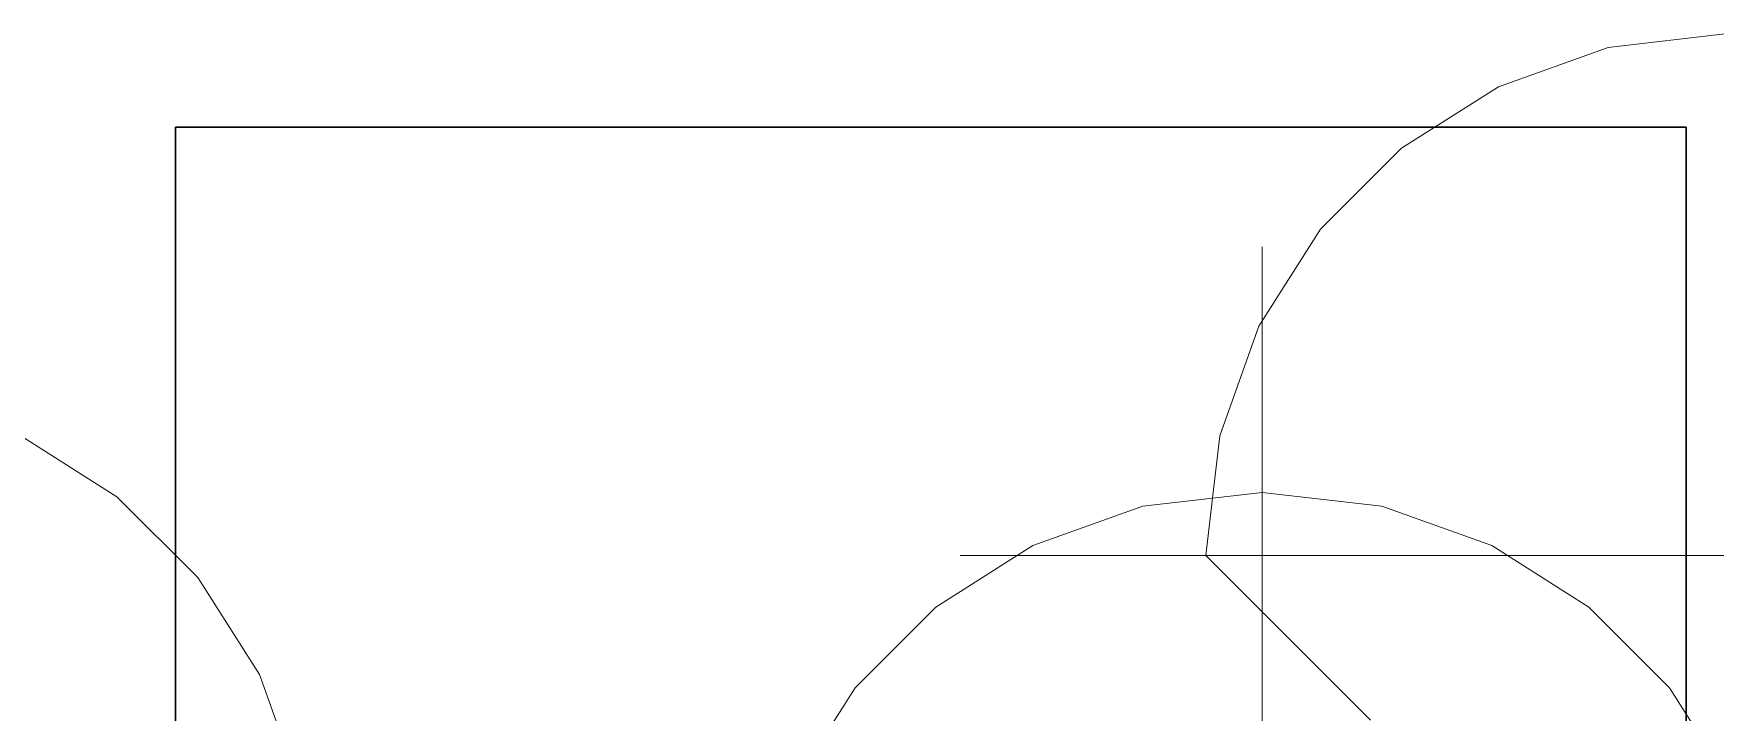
# Model space of a CAD drawing. Header units: inches. Extents: x 9391 to 11530, y 1186 to 2858.
# Drawn here: x 10563.9 to 10617.3, y 2665.5 to 2687 of the extents above; entities that cross this region are included whole.
import ezdxf

# ---------------------------------------------------------------- set-up
doc = ezdxf.new("R2010")
doc.units = ezdxf.units.IN
doc.header["$MEASUREMENT"] = 0
for name, color, linetype, lineweight in [('A-DETL-GENF-1', 254, 'Continuous', 9), ('A-DETL-GENF-3', 9, 'Continuous', 9), ('G-ANNO-SYMB-1', 111, 'Continuous', 30)]:
    doc.layers.add(name, color=color, linetype=linetype, lineweight=lineweight)

# ---------------------------------------------------------------- blocks, each defined once
blk = doc.blocks.new('magnolia 26756 - magnolia 26756-V154-FLOOR PLAN - ROOF')
at = {"layer": 'A-DETL-GENF-1'}
for p, q in [((0, 24.236), (0, 24.398)), ((0, 24.398), (0, 24.171)), ((0, 23.863), (0, 24.236)), ((0, 24.171), (0, 23.955)), ((0, 23.199), (0, 24.132)), ((0, 24.132), (0, 23.983)), ((0, 23.983), (0, 22.031)), ((0, 23.955), (0, 22.932)), ((0, 22.678), (0, 23.863)), ((0, 23.416), (0, 23.437)), ((0, 23.437), (0, 23.199)), ((0, 23.332), (0, 23.416)), ((0, 22.985), (0, 23.332)), ((0, 22.932), (0, 23.018)), ((0, 23.018), (0, 22.948)), ((0, 22.575), (0, 22.985)), ((0, 22.948), (0, 22.798)), ((0, 22.798), (0, 21.187)), ((0, 20.532), (0, 22.678)), ((0, 21.704), (0, 22.575)), ((0, 22.455), (0, 22.539)), ((0, 22.539), (0, 22.532)), ((0, 22.532), (0, 22.369)), ((0, 21.997), (0, 22.455)), ((0, 22.369), (0, 20.735)), ((0, 22.031), (0, 21.865)), ((0, 21.891), (0, 21.997)), ((0, 21.865), (0, 21.891)), ((0, 21), (0, 21.704)), ((0, 21.597), (0, 21.599)), ((0, 21.599), (0, 21.298)), ((0, 21.546), (0, 21.597)), ((0, 21.428), (0, 21.546)), ((0, 20.399), (0, 21.428)), ((0, 21.227), (0, 21.332)), ((0, 21.332), (0, 20.658)), ((0, 21.298), (0, 21.227)), ((0, 21.187), (0, 20.695)), ((0, 19.999), (0, 21.065)), ((0, 21.065), (0, 20.91)), ((0, 20.979), (0, 21.001)), ((0, 21.001), (0, 20.865)), ((0, 20.799), (0, 21)), ((0, 20.84), (0, 20.979)), ((0, 20.91), (0, 20.697)), ((0, 17.433), (0, 20.865)), ((0, 19.965), (0, 20.84)), ((0, 20.71), (0, 20.799)), ((0, 20.735), (0, 19.999)), ((0, 20.5), (0, 20.71)), ((0, 20.697), (0, 20.431)), ((0, 20.695), (0, 20.279)), ((0, 20.658), (0, 20.466)), ((0, 20.442), (0, 20.532)), ((0, 20.202), (0, 20.5)), ((0, 20.466), (0, 20.239)), ((0, 20.376), (0, 20.442)), ((0, 20.431), (0, 18.932)), ((0, 20.076), (0, 20.399)), ((0, 20.131), (0, 20.376)), ((0, 20.279), (0, 19.97)), ((0, 20.239), (0, 19.965)), ((0, 19.844), (0, 20.202)), ((0, 19.968), (0, 20.131)), ((0, 19.377), (0, 20.076)), ((0, 19.97), (0, 19.697)), ((0, 19.732), (0, 19.968)), ((0, 19.46), (0, 19.844)), ((0, 19.561), (0, 19.732)), ((0, 19.697), (0, 19.564)), ((0, 19.564), (0, 19.414)), ((0, 19.472), (0, 19.561)), ((0, 18.932), (0, 19.472)), ((0, 19.079), (0, 19.46)), ((0, 19.414), (0, 19.12)), ((0, 18.566), (0, 19.377)), ((0, 19.12), (0, 19.006)), ((0, 18.732), (0, 19.079)), ((0, 19.006), (0, 18.932)), ((0, 18.932), (0, 18.746)), ((0, 18.746), (0, 18.581)), ((0, 17.949), (0, 18.732)), ((0, 18.581), (0, 18.056)), ((0, 17.599), (0, 18.566)), ((0, 18.056), (0, 17.821)), ((0, 17.318), (0, 17.949)), ((0, 17.821), (0, 17.532)), ((0, 17.567), (0, 17.599)), ((0, 17.599), (0, 17.567)), ((0, 17.568), (0, 17.599)), ((0, 17.548), (0, 17.568)), ((0, 16.947), (0, 17.567)), ((0, 17.567), (0, 17.546)), ((0, 17.537), (0, 17.548)), ((0, 17.546), (0, 17.536)), ((0, 17.536), (0, 17.537)), ((0, 17.532), (0, 17.502)), ((0, 17.502), (0, 17.449)), ((0, 17.449), (0, 17.376)), ((0, 17.433), (0, 16.799)), ((0, 17.376), (0, 17.283)), ((0, 16.775), (0, 17.318)), ((0, 17.283), (0, 17.171)), ((0, 17.027), (0, 17.199)), ((0, 17.199), (0, 13.732)), ((0, 17.171), (0, 16.899)), ((-3.801, 16.151), (0, 16.589)), ((0, 16.595), (0, 17.027)), ((0, 16.868), (0, 16.947)), ((0, 16.899), (0, 16.868)), ((0, 16.799), (0, 16.662)), ((0, 16.255), (0, 16.775)), ((0, 16.662), (0, 16.546)), ((0, 16.506), (0, 16.655)), ((0, 16.655), (0, 16.552)), ((0, 16.538), (0, 16.595)), ((0, 16.589), (3.801, 16.151)), ((-7.292, 14.902), (-3.801, 16.151)), ((0, 16.552), (0, 16.538)), ((0, 16.546), (0, 16.462)), ((0, 16.431), (0, 16.506)), ((0, 16.462), (0, 16.42)), ((0, 16.42), (0, 16.431)), ((0, 15.695), (0, 16.255)), ((3.801, 16.151), (7.292, 14.902)), ((0, 15.81), (0, 15.932)), ((0, 15.932), (0, 14.932)), ((0, 15.567), (0, 15.81)), ((0, 15.031), (0, 15.695)), ((0, 15.518), (0, 15.599)), ((0, 15.599), (0, 14.948)), ((0, 15.239), (0, 15.567)), ((0, 14.568), (0, 15.518)), ((0, 13.796), (0, 15.239)), ((0, 14.199), (0, 15.031)), ((-10.372, 12.942), (-7.292, 14.902)), ((0, 14.948), (0, 14.474)), ((0, 14.932), (0, 13.199)), ((0, 14.744), (0, 14.82)), ((0, 14.82), (0, 14.806)), ((0, 14.806), (0, 14.725)), ((0, 14.121), (0, 14.744)), ((0, 14.725), (0, 14.199)), ((0, 14.202), (0, 14.568)), ((0, 14.474), (0, 13.115)), ((7.292, 14.902), (10.372, 12.942)), ((0, 13.199), (0, 14.266)), ((0, 14.266), (0, 13.824)), ((0, 13.905), (0, 14.202)), ((0, 11.923), (0, 14.121)), ((0, 13.732), (0, 13.905)), ((0, 13.824), (0, 13.671)), ((0, 13.466), (0, 13.796)), ((0, 13.671), (0, 13.545)), ((0, 13.545), (0, 13.199)), ((0, 13.054), (0, 13.466)), ((-12.942, 10.372), (-10.372, 12.942)), ((0, 13.199), (0, 12.304)), ((0, 13.115), (0, 12.599)), ((0, 12.942), (0, 13.054)), ((0, 12.864), (0, 12.942)), ((0, 12.599), (0, 12.864)), ((10.372, 12.942), (12.942, 10.372)), ((0, 12.304), (0, 12.095)), ((0, 12.095), (0, 11.97)), ((0, 11.953), (0, 12.066)), ((0, 12.066), (0, 11.691)), ((0, 11.97), (0, 11.953)), ((0, 11.4), (0, 11.923)), ((0, 11.691), (0, 11.351)), ((0, 10.869), (0, 11.4)), ((0, 11.351), (0, 10.417)), ((0, -2.467), (0, 10.933)), ((0, 10.933), (0, 10.847)), ((0, 10.814), (0, 10.869)), ((0, 10.847), (0, 10.791)), ((0, 10.776), (0, 10.814)), ((0, 10.791), (0, 10.762)), ((0, 10.758), (0, 10.776)), ((0, 10.762), (0, 10.758)), ((-14.902, 7.292), (-12.942, 10.372)), ((0, 10.417), (0, 10.09)), ((12.942, 10.372), (14.902, 7.292)), ((0, 10.09), (0, 9.733)), ((0, 9.733), (0, 9.283))]:
    blk.add_line(p, q, dxfattribs=at)
blk = doc.blocks.new('magnolia 26756 - magnolia 26756-V155-FLOOR PLAN - ROOF')
at = {"layer": 'A-DETL-GENF-1'}
for p, q in [((-3.801, 16.151), (0, 16.589)), ((-7.292, 14.902), (-3.801, 16.151)), ((-10.372, 12.942), (-7.292, 14.902)), ((-12.942, 10.372), (-10.372, 12.942)), ((-14.902, 7.292), (-12.942, 10.372)), ((-16.151, 3.801), (-14.902, 7.292)), ((-16.379, 1.82), (-16.151, 3.801)), ((-17.433, 0), (-20.865, 0)), ((-17.433, 0), (-16.799, 0)), ((-16.595, 0), (-17.027, 0)), ((-16.799, 0), (-16.662, 0)), ((-16.662, 0), (-16.546, 0)), ((-16.506, 0), (-16.655, 0)), ((-16.655, 0), (-16.552, 0)), ((-16.538, 0), (-16.595, 0)), ((-16.552, 0), (-16.538, 0)), ((-16.546, 0), (-16.462, 0)), ((-16.431, 0), (-16.506, 0)), ((-16.462, 0), (-16.42, 0)), ((-16.42, 0), (-16.431, 0)), ((-15.81, 0), (-15.932, 0)), ((-15.932, 0), (-14.932, 0)), ((-15.567, 0), (-15.81, 0)), ((-15.239, 0), (-15.567, 0)), ((-13.796, 0), (-15.239, 0)), ((-14.932, 0), (-13.199, 0)), ((-13.199, 0), (-14.266, 0)), ((-14.266, 0), (-13.824, 0)), ((-13.824, 0), (-13.671, 0)), ((-13.466, 0), (-13.796, 0)), ((-13.671, 0), (-13.545, 0)), ((-13.545, 0), (-13.199, 0)), ((-13.199, 0), (-12.304, 0)), ((-12.304, 0), (-12.095, 0)), ((-12.095, 0), (-11.97, 0)), ((-11.97, 0), (-11.953, 0)), ((-5.2, 0), (-5.479, 0)), ((-5.479, 0), (-5.462, 0)), ((-5.462, 0), (-5.384, 0)), ((-5.384, 0), (-5.033, 0)), ((-5.033, 0), (-4.537, 0)), ((-4.537, 0), (-4.077, 0)), ((-4.077, 0), (-3.662, 0)), ((-3.662, 0), (-3.304, 0)), ((-3.304, 0), (-3.012, 0)), ((-2.466, 0), (-2.584, 0)), ((-2.584, 0), (-2.516, 0)), ((-2.516, 0), (-2.362, 0)), ((-2.362, 0), (-2.1, 0)), ((-2.1, 0), (-1.726, 0)), ((-1.726, 0), (-1.471, 0)), ((-1.471, 0), (-1.304, 0)), ((-1.304, 0), (-1.196, 0)), ((-1.196, 0), (-0.933, 0)), ((-0.933, 0), (-0.103, 0)), ((-24.236, 0), (-24.398, 0)), ((-24.398, 0), (-24.171, 0)), ((-23.863, 0), (-24.236, 0)), ((-24.171, 0), (-23.955, 0)), ((-23.199, 0), (-24.132, 0)), ((-24.132, 0), (-23.983, 0)), ((-23.983, 0), (-22.031, 0)), ((-23.955, 0), (-22.932, 0)), ((-22.678, 0), (-23.863, 0)), ((-23.416, 0), (-23.437, 0)), ((-23.437, 0), (-23.199, 0)), ((-23.332, 0), (-23.416, 0)), ((-22.985, 0), (-23.332, 0)), ((-22.932, 0), (-23.018, 0)), ((-23.018, 0), (-22.948, 0)), ((-22.575, 0), (-22.985, 0)), ((-22.948, 0), (-22.798, 0)), ((-22.798, 0), (-21.187, 0)), ((-20.532, 0), (-22.678, 0)), ((-21.704, 0), (-22.575, 0)), ((-22.455, 0), (-22.539, 0)), ((-22.539, 0), (-22.532, 0)), ((-22.532, 0), (-22.369, 0)), ((-21.997, 0), (-22.455, 0)), ((-22.369, 0), (-20.735, 0)), ((-22.031, 0), (-21.865, 0)), ((-21.891, 0), (-21.997, 0)), ((-21.865, 0), (-21.891, 0)), ((-21, 0), (-21.704, 0)), ((-21.597, 0), (-21.599, 0)), ((-21.599, 0), (-21.298, 0)), ((-21.546, 0), (-21.597, 0)), ((-21.428, 0), (-21.546, 0)), ((-20.399, 0), (-21.428, 0)), ((-21.227, 0), (-21.332, 0)), ((-21.332, 0), (-20.658, 0)), ((-21.298, 0), (-21.227, 0)), ((-21.187, 0), (-20.695, 0)), ((-19.999, 0), (-21.065, 0)), ((-21.065, 0), (-20.91, 0)), ((-20.979, 0), (-21.001, 0)), ((-21.001, 0), (-20.865, 0)), ((-20.799, 0), (-21, 0)), ((-20.84, 0), (-20.979, 0)), ((-20.91, 0), (-20.697, 0)), ((-19.965, 0), (-20.84, 0)), ((-20.71, 0), (-20.799, 0)), ((-20.735, 0), (-19.999, 0)), ((-20.5, 0), (-20.71, 0)), ((-20.697, 0), (-20.431, 0)), ((-20.695, 0), (-20.279, 0)), ((-20.658, 0), (-20.466, 0)), ((-20.442, 0), (-20.532, 0)), ((-20.202, 0), (-20.5, 0)), ((-20.466, 0), (-20.239, 0)), ((-20.376, 0), (-20.442, 0)), ((-20.431, 0), (-18.932, 0)), ((-20.076, 0), (-20.399, 0)), ((-20.131, 0), (-20.376, 0)), ((-20.279, 0), (-19.97, 0)), ((-20.239, 0), (-19.965, 0)), ((-19.844, 0), (-20.202, 0)), ((-19.968, 0), (-20.131, 0)), ((-19.377, 0), (-20.076, 0)), ((-19.97, 0), (-19.697, 0)), ((-19.732, 0), (-19.968, 0)), ((-19.46, 0), (-19.844, 0)), ((-19.561, 0), (-19.732, 0)), ((-19.697, 0), (-19.564, 0)), ((-19.564, 0), (-19.414, 0)), ((-19.472, 0), (-19.561, 0)), ((-18.932, 0), (-19.472, 0)), ((-19.079, 0), (-19.46, 0)), ((-19.414, 0), (-19.12, 0)), ((-18.566, 0), (-19.377, 0)), ((-19.12, 0), (-19.006, 0)), ((-18.732, 0), (-19.079, 0)), ((-19.006, 0), (-18.932, 0)), ((-18.932, 0), (-18.746, 0)), ((-18.746, 0), (-18.581, 0)), ((-17.949, 0), (-18.732, 0)), ((-18.581, 0), (-18.056, 0)), ((-17.599, 0), (-18.566, 0)), ((-18.056, 0), (-17.821, 0)), ((-17.318, 0), (-17.949, 0)), ((-17.821, 0), (-17.532, 0)), ((-17.567, 0), (-17.599, 0)), ((-17.599, 0), (-17.567, 0)), ((-17.568, 0), (-17.599, 0)), ((-17.548, 0), (-17.568, 0)), ((-16.947, 0), (-17.567, 0)), ((-17.567, 0), (-17.546, 0)), ((-17.537, 0), (-17.548, 0)), ((-17.546, 0), (-17.536, 0)), ((-17.536, 0), (-17.537, 0)), ((-17.532, 0), (-17.502, 0)), ((-17.502, 0), (-17.449, 0)), ((-17.449, 0), (-17.376, 0)), ((-17.376, 0), (-17.283, 0)), ((-16.775, 0), (-17.318, 0)), ((-17.283, 0), (-17.171, 0)), ((-17.027, 0), (-17.199, 0)), ((-17.199, 0), (-13.732, 0)), ((-17.171, 0), (-16.899, 0)), ((-16.868, 0), (-16.947, 0)), ((-16.899, 0), (-16.868, 0)), ((-16.255, 0), (-16.775, 0)), ((-15.695, 0), (-16.255, 0)), ((-15.031, 0), (-15.695, 0)), ((-15.518, 0), (-15.599, 0)), ((-15.599, 0), (-14.948, 0)), ((-14.568, 0), (-15.518, 0)), ((-14.199, 0), (-15.031, 0)), ((-14.948, 0), (-14.474, 0)), ((-14.806, 0), (-14.725, 0)), ((-14.725, 0), (-14.199, 0)), ((-14.202, 0), (-14.568, 0)), ((-14.474, 0), (-13.115, 0)), ((-13.905, 0), (-14.202, 0)), ((-13.732, 0), (-13.905, 0)), ((-13.054, 0), (-13.466, 0)), ((-13.115, 0), (-12.599, 0)), ((-12.942, 0), (-13.054, 0)), ((-12.864, 0), (-12.942, 0)), ((-12.599, 0), (-12.864, 0)), ((-11.953, 0), (-12.066, 0)), ((-12.066, 0), (-11.691, 0)), ((-11.691, 0), (-11.351, 0)), ((-11.351, 0), (-10.417, 0)), ((-10.417, 0), (-10.09, 0)), ((-10.09, 0), (-9.733, 0)), ((-9.733, 0), (-9.283, 0)), ((-9.283, 0), (-9.122, 0)), ((-9.122, 0), (-8.999, 0)), ((-8.999, 0), (-8.907, 0)), ((-8.907, 0), (-8.799, 0)), ((-8.799, 0), (-8.585, 0)), ((-8.585, 0), (-8.333, 0)), ((-8.333, 0), (-8.057, 0)), ((-8.057, 0), (-7.775, 0)), ((-7.775, 0), (-7.5, 0)), ((-7.5, 0), (-7.247, 0)), ((-7.247, 0), (-7.033, 0)), ((-7.033, 0), (-6.281, 0)), ((6.833, 0), (-7.007, 0)), ((-6.281, 0), (-5.713, 0)), ((-5.713, 0), (-5.443, 0)), ((-5.443, 0), (-5.2, 0)), ((-3.012, 0), (-2.796, 0)), ((-2.796, 0), (-2.666, 0)), ((-2.666, 0), (-1.882, 0)), ((-2.41, 0), (-2.466, 0)), ((-2.287, 0), (-2.41, 0)), ((-2.09, 0), (-2.287, 0)), ((-0.432, 0), (-2.09, 0)), ((-1.882, 0), (-1.251, 0)), ((-1.035, 0), (-1.267, 0)), ((-1.267, 0), (-0.495, 0)), ((-1.251, 0), (-1.067, 0)), ((-1.067, 0), (-1.086, 0)), ((-1.086, 0), (-1.044, 0)), ((-1.044, 0), (-0.979, 0)), ((-0.936, 0), (-1.035, 0)), ((-0.979, 0), (-0.93, 0)), ((-0.93, 0), (-0.936, 0)), ((-0.495, 0), (-0.424, 0)), ((-0.406, 0), (-0.432, 0)), ((-0.424, 0), (-0.406, 0))]:
    blk.add_line(p, q, dxfattribs=at)
at = {"layer": 'A-DETL-GENF-3'}
for p, q in [((-16.589, 0), (-16.379, 1.82)), ((-16.589, 0), (-11.354, -5.235)), ((-14.744, 0), (-14.82, 0)), ((-14.82, 0), (-14.806, 0)), ((-14.121, 0), (-14.744, 0)), ((-11.923, 0), (-14.121, 0)), ((-11.4, 0), (-11.923, 0)), ((-10.869, 0), (-11.4, 0)), ((-7.007, 0), (-10.933, 0)), ((-10.933, 0), (-10.847, 0)), ((-10.814, 0), (-10.869, 0)), ((-10.847, 0), (-10.791, 0)), ((-10.776, 0), (-10.814, 0)), ((-10.791, 0), (-10.762, 0)), ((-10.758, 0), (-10.776, 0)), ((-10.762, 0), (-10.758, 0))]:
    blk.add_line(p, q, dxfattribs=at)
blk = doc.blocks.new('magnolia 26756 - magnolia 26756-V144-FLOOR PLAN - ROOF')
at = {"layer": 'A-DETL-GENF-1'}
for p, q in [((7.292, 14.902), (10.372, 12.942)), ((10.372, 12.942), (12.942, 10.372)), ((12.942, 10.372), (14.902, 7.292)), ((14.902, 7.292), (16.151, 3.801))]:
    blk.add_line(p, q, dxfattribs=at)
blk = doc.blocks.new('Elevation - Detail Number-151647-FLOOR PLAN - ROOF')
at = {"layer": 'G-ANNO-SYMB-1'}
for p, q in [((0.25, 0.25), (-0.25, 0.25)), ((-0.25, 0.25), (-0.25, -0.25)), ((-0.25, -0.25), (0.25, -0.25))]:
    blk.add_line(p, q, dxfattribs=at)

msp = doc.modelspace()

# ---------------------------------------------------------------- block references
at = {"layer": 'A-DETL-GENF-1'}
for name, p in [('magnolia 26756 - magnolia 26756-V155-FLOOR PLAN - ROOF', (10617.743, 2670.454)), ('magnolia 26756 - magnolia 26756-V144-FLOOR PLAN - ROOF', (10556.176, 2659.374)), ('magnolia 26756 - magnolia 26756-V154-FLOOR PLAN - ROOF', (10602.947, 2655.868))]:
    msp.add_blockref(name, p, dxfattribs=at)
at = {"layer": 'G-ANNO-SYMB-1', "xscale": 95.99999999999994, "yscale": 95.99999999999994, "zscale": 95.99999999999994, "rotation": 270}
msp.add_blockref('Elevation - Detail Number-151647-FLOOR PLAN - ROOF', (10592.416, 2660.07), dxfattribs=at)

doc.saveas('drawing.dxf')
